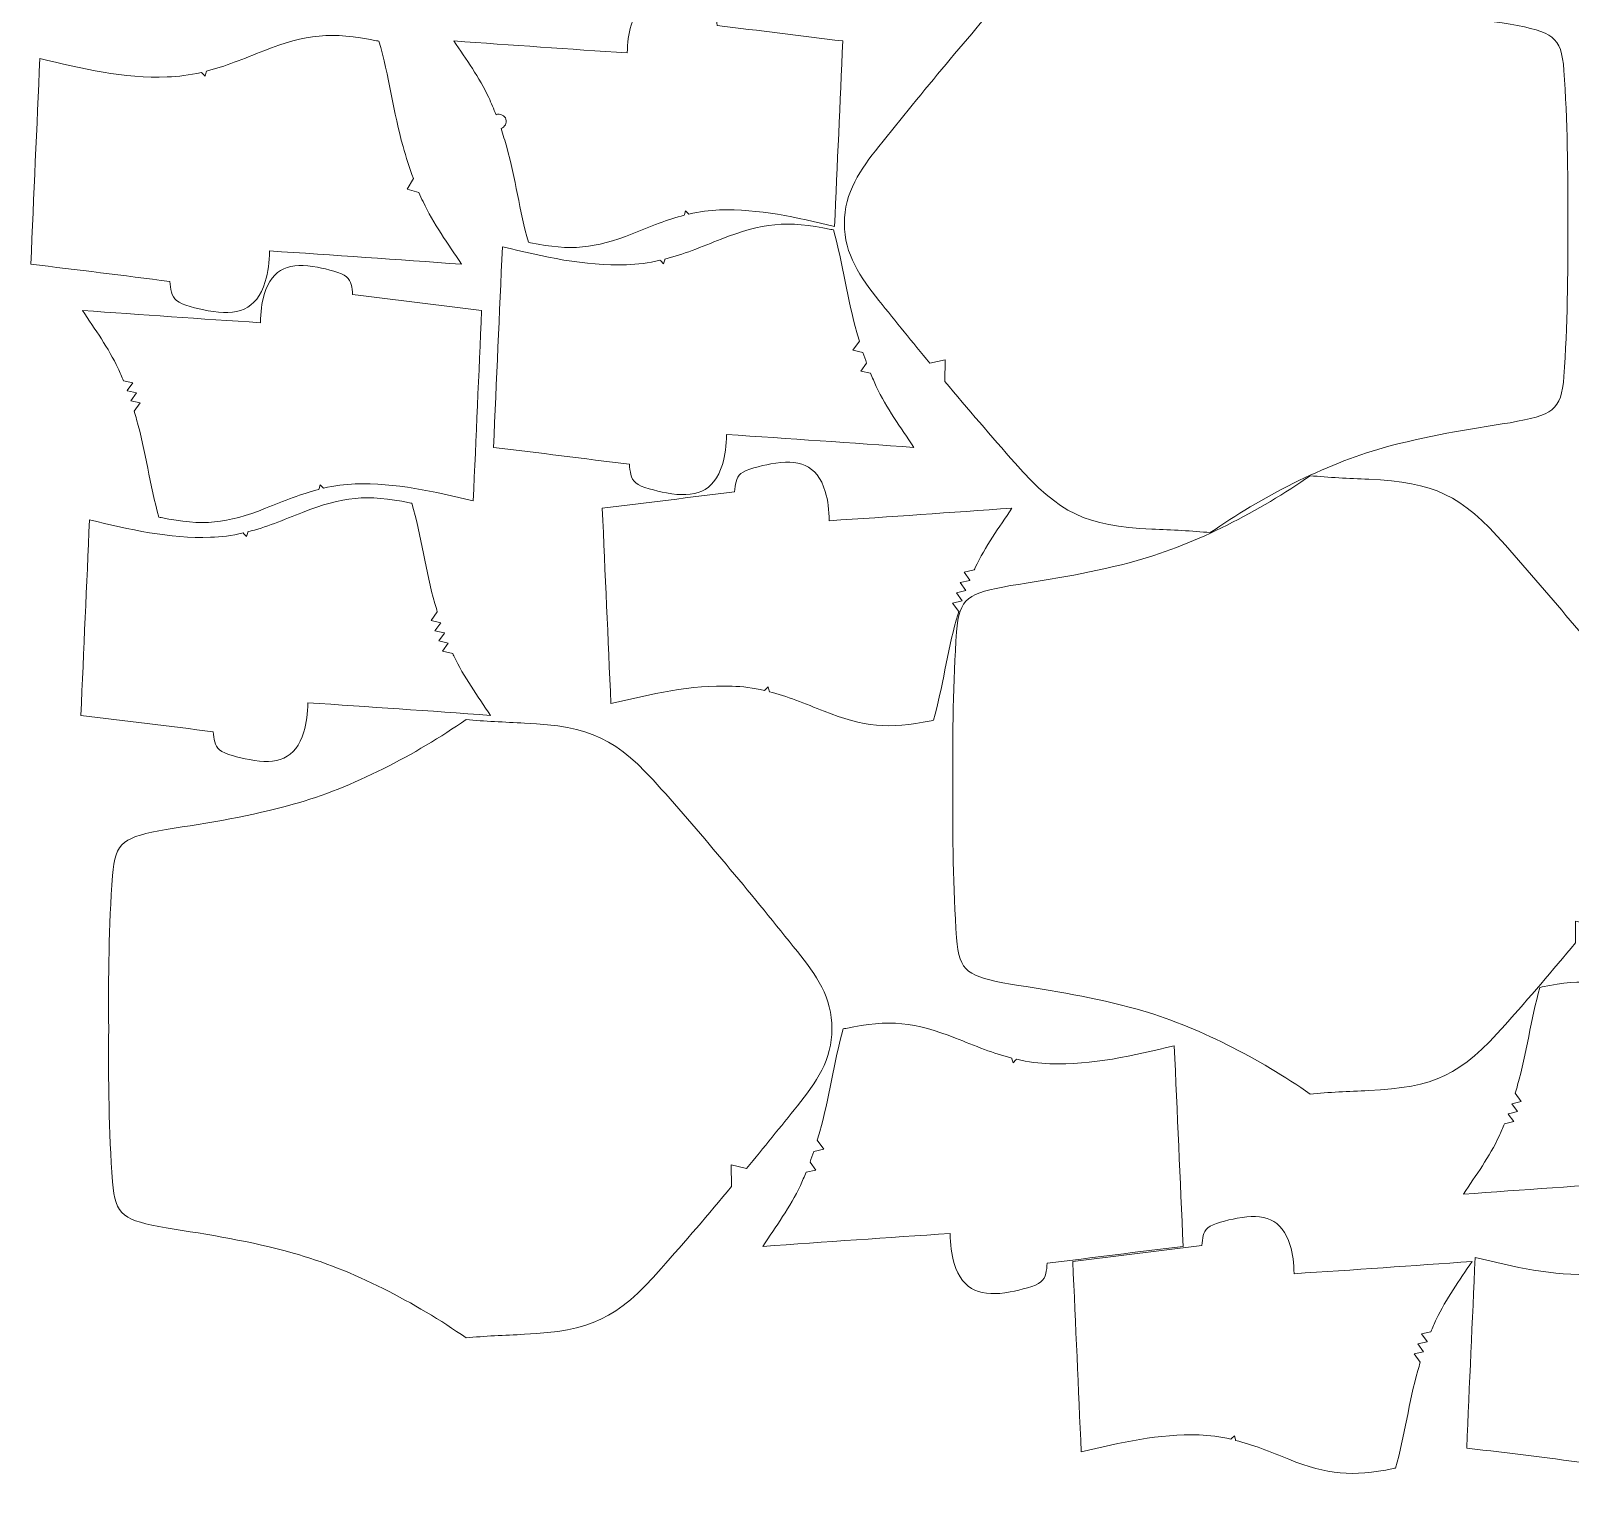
# Model space of a CAD drawing. Header units: millimetres. Extents: x 4274 to 5605, y 1406 to 2879.
# Drawn here: x 4280 to 4961, y 1406 to 2055 of the extents above; entities that cross this region are included whole.
import ezdxf

# ---------------------------------------------------------------- set-up
doc = ezdxf.new("R2010")
doc.units = ezdxf.units.MM
doc.header["$MEASUREMENT"] = 0
doc.layers.add('Katman 1', color=7, linetype='Continuous')

msp = doc.modelspace()

# ---------------------------------------------------------------- linework, layer by layer
at = {"layer": 'Katman 1', "color": 250, "lineweight": 20}
for points, knots in [([(4934.2867, 1881.2368), (4915.5799, 1878.3784), (4896.8742, 1875.3384), (4878.1793, 1870.1321), (4851.9514, 1862.8271), (4823.7919, 1848.0934), (4801.5942, 1832.5845), (4793.6277, 1833.4005), (4784.5747, 1833.7418), (4775.725, 1834.172), (4746.5899, 1835.5881), (4734.9587, 1840.8145), (4715.2054, 1863.3715), (4704.6584, 1875.2209), (4694.3264, 1887.2977), (4684.1362, 1899.5243), (4684.1362, 1899.5243), (4684.242, 1909.1063), (4684.242, 1909.1063), (4684.242, 1909.1063), (4677.444, 1907.5985), (4677.444, 1907.5985), (4669.8768, 1916.7771), (4662.3799, 1926.0301), (4654.923, 1935.3253), (4646.8325, 1945.4101), (4639.4792, 1955.828), (4639.7032, 1969.4252), (4639.4792, 1983.0224), (4646.8325, 1993.4403), (4654.923, 2003.5252), (4674.5556, 2027.9976), (4694.4651, 2052.1774), (4715.2054, 2075.4789), (4734.9587, 2098.036), (4746.5899, 2103.2623), (4775.725, 2104.6784), (4784.5747, 2105.1086), (4793.6277, 2105.4499), (4801.5942, 2106.2659), (4823.7919, 2090.757), (4851.9514, 2076.0232), (4878.1793, 2068.7183), (4896.8742, 2063.5121), (4915.5799, 2060.472), (4934.2867, 2057.6136), (4953.0327, 2054.16), (4956.9474, 2052.4854), (4958.1043, 2037.1647), (4959.6997, 2014.8699), (4959.9832, 1992.2127), (4959.7939, 1969.4252), (4959.9832, 1946.6376), (4959.6997, 1923.9805), (4958.1043, 1901.6857), (4956.9474, 1886.365), (4953.0327, 1884.6904), (4934.2867, 1881.2368)], [0, 0, 0, 0, 0.05263158, 0.05263158, 0.05263158, 0.10526316, 0.10526316, 0.10526316, 0.15789474, 0.15789474, 0.15789474, 0.21052632, 0.21052632, 0.21052632, 0.26315789, 0.26315789, 0.26315789, 0.31578947, 0.31578947, 0.31578947, 0.36842105, 0.36842105, 0.36842105, 0.42105263, 0.42105263, 0.42105263, 0.47368421, 0.47368421, 0.47368421, 0.52631579, 0.52631579, 0.52631579, 0.57894737, 0.57894737, 0.57894737, 0.63157895, 0.63157895, 0.63157895, 0.68421053, 0.68421053, 0.68421053, 0.73684211, 0.73684211, 0.73684211, 0.78947368, 0.78947368, 0.78947368, 0.84210526, 0.84210526, 0.84210526, 0.89473684, 0.89473684, 0.89473684, 0.94736842, 0.94736842, 0.94736842, 1, 1, 1, 1]), ([(4500.7859, 1960.9012), (4518.6329, 1957.1623), (4529.114, 1958.318), (4545.7649, 1964.8892), (4549.6791, 1966.434), (4553.5638, 1968.0397), (4557.611, 1969.5371), (4561.394, 1970.9368), (4565.1091, 1972.1257), (4568.7423, 1973.0593), (4568.7423, 1973.0593), (4568.8398, 1973.4226), (4568.8398, 1973.4226), (4568.8398, 1973.4226), (4569.2791, 1975.0595), (4569.2791, 1975.0595), (4569.2791, 1975.0595), (4570.477, 1973.8606), (4570.477, 1973.8606), (4570.477, 1973.8606), (4570.7796, 1973.5577), (4570.7796, 1973.5577), (4575.4826, 1974.6495), (4580.0412, 1975.2918), (4584.4231, 1975.3837), (4601.678, 1976.0516), (4618.6263, 1972.0244), (4635.2849, 1968.056), (4636.5156, 1995.4314), (4637.718, 2022.8082), (4638.929, 2050.1845), (4620.3796, 2052.4111), (4601.8512, 2054.7453), (4583.3147, 2057.0756), (4582.9769, 2060.0096), (4582.8775, 2062.8842), (4580.6863, 2064.7063), (4578.5397, 2066.4913), (4572.5811, 2067.96), (4568.0988, 2068.7906), (4556.5234, 2070.9356), (4548.7736, 2068.7178), (4545.2262, 2057.1229), (4544.0843, 2053.3906), (4543.6366, 2049.2484), (4543.5352, 2044.9021), (4517.9457, 2046.5378), (4492.379, 2048.3775), (4466.8011, 2050.1845), (4472.2183, 2042.0288), (4478.052, 2034.0658), (4482.2181, 2025.1924), (4483.4018, 2022.6713), (4484.4736, 2020.1251), (4485.4587, 2017.5593), (4485.4587, 2017.5593), (4485.4589, 2017.5594), (4485.4589, 2017.5594), (4487.3418, 2018.1607), (4489.3146, 2017.2503), (4489.8652, 2015.5262), (4490.395, 2013.8671), (4489.4146, 2012.0591), (4487.6621, 2011.3893), (4488.5721, 2008.6543), (4489.4078, 2005.9025), (4490.1984, 2003.1406), (4493.9848, 1989.915), (4495.8681, 1974.6511), (4499.8103, 1961.1028), (4500.0461, 1961.0522), (4500.5527, 1960.9499), (4500.7859, 1960.9012)], [0, 0, 0, 0, 0.04166667, 0.04166667, 0.04166667, 0.08333333, 0.08333333, 0.08333333, 0.125, 0.125, 0.125, 0.16666667, 0.16666667, 0.16666667, 0.20833333, 0.20833333, 0.20833333, 0.25, 0.25, 0.25, 0.29166667, 0.29166667, 0.29166667, 0.33333333, 0.33333333, 0.33333333, 0.375, 0.375, 0.375, 0.41666667, 0.41666667, 0.41666667, 0.45833333, 0.45833333, 0.45833333, 0.5, 0.5, 0.5, 0.54166667, 0.54166667, 0.54166667, 0.58333333, 0.58333333, 0.58333333, 0.625, 0.625, 0.625, 0.66666667, 0.66666667, 0.66666667, 0.70833333, 0.70833333, 0.70833333, 0.75, 0.75, 0.75, 0.79166667, 0.79166667, 0.79166667, 0.83333333, 0.83333333, 0.83333333, 0.875, 0.875, 0.875, 0.91666667, 0.91666667, 0.91666667, 0.95833333, 0.95833333, 0.95833333, 1, 1, 1, 1]), ([(4432.5818, 2050.2986), (4412.8108, 2054.4406), (4401.1998, 2053.1604), (4382.7539, 2045.8807), (4378.4177, 2044.1694), (4374.1142, 2042.3905), (4369.6307, 2040.7318), (4365.4399, 2039.1812), (4361.3243, 2037.8641), (4357.2994, 2036.8299), (4357.2994, 2036.8299), (4357.1914, 2036.4274), (4357.1914, 2036.4274), (4357.1914, 2036.4274), (4356.7048, 2034.6141), (4356.7048, 2034.6141), (4356.7048, 2034.6141), (4355.3777, 2035.9422), (4355.3777, 2035.9422), (4355.3777, 2035.9422), (4355.0426, 2036.2777), (4355.0426, 2036.2777), (4349.8325, 2035.0682), (4344.7825, 2034.3567), (4339.9282, 2034.2549), (4320.8132, 2033.515), (4302.0378, 2037.9763), (4283.5833, 2042.3725), (4282.22, 2012.0459), (4280.888, 1981.7178), (4279.5464, 1951.3904), (4300.0955, 1948.9237), (4320.6213, 1946.3378), (4341.156, 1943.7563), (4341.5303, 1940.5061), (4341.6404, 1937.3216), (4344.0678, 1935.303), (4346.4458, 1933.3256), (4353.0468, 1931.6986), (4358.0123, 1930.7785), (4370.8356, 1928.4022), (4379.4208, 1930.8591), (4383.3507, 1943.704), (4384.6157, 1947.8386), (4385.1116, 1952.4274), (4385.2239, 1957.2422), (4413.572, 1955.4301), (4441.8949, 1953.3921), (4470.2302, 1951.3904), (4464.229, 1960.4253), (4457.7665, 1969.2466), (4453.1512, 1979.0766), (4452.5292, 1980.4014), (4451.9352, 1981.7326), (4451.366, 1983.0692), (4451.366, 1983.0692), (4446.1478, 1984.5774), (4446.1478, 1984.5774), (4446.1478, 1984.5774), (4448.8873, 1989.3225), (4448.8873, 1989.3225), (4447.1591, 1994.0047), (4445.6744, 1998.7415), (4444.3106, 2003.5057), (4440.116, 2018.1571), (4438.0297, 2035.0665), (4433.6625, 2050.0753), (4433.4013, 2050.1314), (4432.8401, 2050.2447), (4432.5818, 2050.2986)], [0, 0, 0, 0, 0.04347826, 0.04347826, 0.04347826, 0.08695652, 0.08695652, 0.08695652, 0.13043478, 0.13043478, 0.13043478, 0.17391304, 0.17391304, 0.17391304, 0.2173913, 0.2173913, 0.2173913, 0.26086957, 0.26086957, 0.26086957, 0.30434783, 0.30434783, 0.30434783, 0.34782609, 0.34782609, 0.34782609, 0.39130435, 0.39130435, 0.39130435, 0.43478261, 0.43478261, 0.43478261, 0.47826087, 0.47826087, 0.47826087, 0.52173913, 0.52173913, 0.52173913, 0.56521739, 0.56521739, 0.56521739, 0.60869565, 0.60869565, 0.60869565, 0.65217391, 0.65217391, 0.65217391, 0.69565217, 0.69565217, 0.69565217, 0.73913043, 0.73913043, 0.73913043, 0.7826087, 0.7826087, 0.7826087, 0.82608696, 0.82608696, 0.82608696, 0.86956522, 0.86956522, 0.86956522, 0.91304348, 0.91304348, 0.91304348, 0.95652174, 0.95652174, 0.95652174, 1, 1, 1, 1]), ([(4633.7003, 1966.8193), (4614.4057, 1970.8615), (4603.0745, 1969.6121), (4585.0731, 1962.5078), (4580.8414, 1960.8378), (4576.6416, 1959.1018), (4572.2662, 1957.483), (4568.1763, 1955.9697), (4564.1598, 1954.6845), (4560.2319, 1953.6752), (4560.2319, 1953.6752), (4560.1265, 1953.2824), (4560.1265, 1953.2824), (4560.1265, 1953.2824), (4559.6516, 1951.5127), (4559.6516, 1951.5127), (4559.6516, 1951.5127), (4558.3565, 1952.8089), (4558.3565, 1952.8089), (4558.3565, 1952.8089), (4558.0295, 1953.1362), (4558.0295, 1953.1362), (4552.945, 1951.9559), (4548.0166, 1951.2616), (4543.2794, 1951.1622), (4524.625, 1950.4401), (4506.3019, 1954.794), (4488.2921, 1959.0842), (4486.9617, 1929.4884), (4485.6617, 1899.8911), (4484.3525, 1870.2944), (4504.4064, 1867.8871), (4524.4376, 1865.3636), (4544.4776, 1862.8443), (4544.8429, 1859.6724), (4544.9503, 1856.5647), (4547.3192, 1854.5947), (4549.6399, 1852.665), (4556.0819, 1851.0772), (4560.9277, 1850.1792), (4573.4419, 1847.8601), (4581.8203, 1850.2578), (4585.6555, 1862.7933), (4586.89, 1866.8282), (4587.374, 1871.3064), (4587.4836, 1876.0052), (4615.1486, 1874.2368), (4642.789, 1872.2479), (4670.4416, 1870.2944), (4664.585, 1879.1116), (4658.2782, 1887.7204), (4653.7741, 1897.3135), (4652.8748, 1899.229), (4652.0352, 1901.1578), (4651.2459, 1903.098), (4651.2459, 1903.098), (4646.9394, 1904.0925), (4646.9394, 1904.0925), (4646.9394, 1904.0925), (4649.4959, 1907.6305), (4649.4959, 1907.6305), (4648.9179, 1909.2074), (4648.3679, 1910.7907), (4647.8409, 1912.3791), (4647.8409, 1912.3791), (4643.4485, 1913.3934), (4643.4485, 1913.3934), (4643.4485, 1913.3934), (4646.2783, 1917.3098), (4646.2783, 1917.3098), (4645.8904, 1918.5888), (4645.514, 1919.8704), (4645.1465, 1921.154), (4641.053, 1935.4523), (4639.017, 1951.9542), (4634.755, 1966.6014), (4634.5, 1966.6561), (4633.9524, 1966.7667), (4633.7003, 1966.8193)], [0, 0, 0, 0, 0.03846154, 0.03846154, 0.03846154, 0.07692308, 0.07692308, 0.07692308, 0.11538462, 0.11538462, 0.11538462, 0.15384615, 0.15384615, 0.15384615, 0.19230769, 0.19230769, 0.19230769, 0.23076923, 0.23076923, 0.23076923, 0.26923077, 0.26923077, 0.26923077, 0.30769231, 0.30769231, 0.30769231, 0.34615385, 0.34615385, 0.34615385, 0.38461538, 0.38461538, 0.38461538, 0.42307692, 0.42307692, 0.42307692, 0.46153846, 0.46153846, 0.46153846, 0.5, 0.5, 0.5, 0.53846154, 0.53846154, 0.53846154, 0.57692308, 0.57692308, 0.57692308, 0.61538462, 0.61538462, 0.61538462, 0.65384615, 0.65384615, 0.65384615, 0.69230769, 0.69230769, 0.69230769, 0.73076923, 0.73076923, 0.73076923, 0.76923077, 0.76923077, 0.76923077, 0.80769231, 0.80769231, 0.80769231, 0.84615385, 0.84615385, 0.84615385, 0.88461538, 0.88461538, 0.88461538, 0.92307692, 0.92307692, 0.92307692, 0.96153846, 0.96153846, 0.96153846, 1, 1, 1, 1]), ([(4337.2733, 1839.2573), (4355.5967, 1835.4186), (4366.3576, 1836.6051), (4383.453, 1843.3518), (4387.4717, 1844.9378), (4391.4601, 1846.5864), (4395.6153, 1848.1237), (4399.4993, 1849.5608), (4403.3136, 1850.7814), (4407.0438, 1851.7399), (4407.0438, 1851.7399), (4407.1439, 1852.1129), (4407.1439, 1852.1129), (4407.1439, 1852.1129), (4407.5949, 1853.7935), (4407.5949, 1853.7935), (4407.5949, 1853.7935), (4408.8248, 1852.5626), (4408.8248, 1852.5626), (4408.8248, 1852.5626), (4409.1354, 1852.2517), (4409.1354, 1852.2517), (4413.964, 1853.3726), (4418.6443, 1854.032), (4423.1431, 1854.1264), (4440.8586, 1854.8121), (4458.2594, 1850.6774), (4475.3627, 1846.6031), (4476.6262, 1874.7093), (4477.8607, 1902.8169), (4479.104, 1930.9239), (4460.0595, 1933.21), (4441.0365, 1935.6065), (4422.0052, 1937.999), (4421.6583, 1941.0113), (4421.5563, 1943.9626), (4419.3066, 1945.8334), (4417.1027, 1947.666), (4410.985, 1949.1739), (4406.3831, 1950.0267), (4394.4987, 1952.229), (4386.542, 1949.952), (4382.8999, 1938.0475), (4381.7275, 1934.2156), (4381.2679, 1929.9628), (4381.1638, 1925.5005), (4354.8912, 1927.1799), (4328.642, 1929.0687), (4302.3813, 1930.9239), (4307.9431, 1922.5505), (4313.9325, 1914.375), (4318.2099, 1905.2647), (4319.064, 1903.4456), (4319.8613, 1901.6139), (4320.6109, 1899.7713), (4320.6109, 1899.7713), (4324.7005, 1898.8269), (4324.7005, 1898.8269), (4324.7005, 1898.8269), (4322.2727, 1895.467), (4322.2727, 1895.467), (4322.2727, 1895.467), (4322.3178, 1895.3435), (4322.3178, 1895.3435), (4322.3178, 1895.3435), (4326.3581, 1894.4105), (4326.3581, 1894.4105), (4326.3581, 1894.4105), (4323.8605, 1890.9538), (4323.8605, 1890.9538), (4323.8605, 1890.9538), (4328.0157, 1889.9942), (4328.0157, 1889.9942), (4328.0157, 1889.9942), (4325.3284, 1886.275), (4325.3284, 1886.275), (4325.6968, 1885.0603), (4326.0543, 1883.8432), (4326.4032, 1882.6242), (4330.2907, 1869.0456), (4332.2242, 1853.3742), (4336.2717, 1839.4643), (4336.5138, 1839.4123), (4337.0339, 1839.3073), (4337.2733, 1839.2573)], [0, 0, 0, 0, 0.03571429, 0.03571429, 0.03571429, 0.07142857, 0.07142857, 0.07142857, 0.10714286, 0.10714286, 0.10714286, 0.14285714, 0.14285714, 0.14285714, 0.17857143, 0.17857143, 0.17857143, 0.21428571, 0.21428571, 0.21428571, 0.25, 0.25, 0.25, 0.28571429, 0.28571429, 0.28571429, 0.32142857, 0.32142857, 0.32142857, 0.35714286, 0.35714286, 0.35714286, 0.39285714, 0.39285714, 0.39285714, 0.42857143, 0.42857143, 0.42857143, 0.46428571, 0.46428571, 0.46428571, 0.5, 0.5, 0.5, 0.53571429, 0.53571429, 0.53571429, 0.57142857, 0.57142857, 0.57142857, 0.60714286, 0.60714286, 0.60714286, 0.64285714, 0.64285714, 0.64285714, 0.67857143, 0.67857143, 0.67857143, 0.71428571, 0.71428571, 0.71428571, 0.75, 0.75, 0.75, 0.78571429, 0.78571429, 0.78571429, 0.82142857, 0.82142857, 0.82142857, 0.85714286, 0.85714286, 0.85714286, 0.89285714, 0.89285714, 0.89285714, 0.92857143, 0.92857143, 0.92857143, 0.96428571, 0.96428571, 0.96428571, 1, 1, 1, 1]), ([(4678.0109, 1749.3773), (4659.2111, 1745.4388), (4648.1704, 1746.6561), (4630.6305, 1753.5783), (4626.5073, 1755.2055), (4622.4152, 1756.897), (4618.152, 1758.4742), (4614.167, 1759.9487), (4610.2535, 1761.201), (4606.4263, 1762.1844), (4606.4263, 1762.1844), (4606.3236, 1762.5671), (4606.3236, 1762.5671), (4606.3236, 1762.5671), (4605.8609, 1764.2914), (4605.8609, 1764.2914), (4605.8609, 1764.2914), (4604.599, 1763.0285), (4604.599, 1763.0285), (4604.599, 1763.0285), (4604.2804, 1762.7096), (4604.2804, 1762.7096), (4599.3262, 1763.8596), (4594.5242, 1764.5361), (4589.9085, 1764.633), (4571.7324, 1765.3365), (4553.8791, 1761.0943), (4536.3311, 1756.9141), (4535.0348, 1785.7511), (4533.7682, 1814.5895), (4532.4926, 1843.4272), (4552.0322, 1845.7728), (4571.5498, 1848.2316), (4591.0759, 1850.6863), (4591.4319, 1853.7769), (4591.5365, 1856.8049), (4593.8447, 1858.7244), (4596.1059, 1860.6046), (4602.3827, 1862.1517), (4607.1042, 1863.0267), (4619.2976, 1865.2863), (4627.4612, 1862.9501), (4631.198, 1850.736), (4632.4009, 1846.8045), (4632.8724, 1842.4411), (4632.9792, 1837.8628), (4659.9349, 1839.5859), (4686.8666, 1841.5238), (4713.8101, 1843.4272), (4708.1037, 1834.8361), (4701.9586, 1826.4481), (4697.5699, 1817.1009), (4697.4073, 1816.7546), (4697.2467, 1816.408), (4697.0881, 1816.0608), (4697.0881, 1816.0608), (4692.6113, 1815.0269), (4692.6113, 1815.0269), (4692.6113, 1815.0269), (4695.1349, 1811.5343), (4695.1349, 1811.5343), (4695.1349, 1811.5343), (4695.1066, 1811.4647), (4695.1066, 1811.4647), (4695.1066, 1811.4647), (4690.9106, 1810.4957), (4690.9106, 1810.4957), (4690.9106, 1810.4957), (4693.4016, 1807.0483), (4693.4016, 1807.0483), (4693.4016, 1807.0483), (4693.3554, 1806.9218), (4693.3554, 1806.9218), (4693.3554, 1806.9218), (4689.2099, 1805.9645), (4689.2099, 1805.9645), (4689.2099, 1805.9645), (4691.7725, 1802.4179), (4691.7725, 1802.4179), (4691.7725, 1802.4179), (4687.5092, 1801.4334), (4687.5092, 1801.4334), (4687.5092, 1801.4334), (4690.2665, 1797.6174), (4690.2665, 1797.6174), (4689.8885, 1796.3712), (4689.5216, 1795.1224), (4689.1636, 1793.8717), (4685.175, 1779.9401), (4683.1913, 1763.8612), (4679.0385, 1749.5897), (4678.7901, 1749.5363), (4678.2565, 1749.4286), (4678.0109, 1749.3773)], [0, 0, 0, 0, 0.03225806, 0.03225806, 0.03225806, 0.06451613, 0.06451613, 0.06451613, 0.09677419, 0.09677419, 0.09677419, 0.12903226, 0.12903226, 0.12903226, 0.16129032, 0.16129032, 0.16129032, 0.19354839, 0.19354839, 0.19354839, 0.22580645, 0.22580645, 0.22580645, 0.25806452, 0.25806452, 0.25806452, 0.29032258, 0.29032258, 0.29032258, 0.32258065, 0.32258065, 0.32258065, 0.35483871, 0.35483871, 0.35483871, 0.38709677, 0.38709677, 0.38709677, 0.41935484, 0.41935484, 0.41935484, 0.4516129, 0.4516129, 0.4516129, 0.48387097, 0.48387097, 0.48387097, 0.51612903, 0.51612903, 0.51612903, 0.5483871, 0.5483871, 0.5483871, 0.58064516, 0.58064516, 0.58064516, 0.61290323, 0.61290323, 0.61290323, 0.64516129, 0.64516129, 0.64516129, 0.67741935, 0.67741935, 0.67741935, 0.70967742, 0.70967742, 0.70967742, 0.74193548, 0.74193548, 0.74193548, 0.77419355, 0.77419355, 0.77419355, 0.80645161, 0.80645161, 0.80645161, 0.83870968, 0.83870968, 0.83870968, 0.87096774, 0.87096774, 0.87096774, 0.90322581, 0.90322581, 0.90322581, 0.93548387, 0.93548387, 0.93548387, 0.96774194, 0.96774194, 0.96774194, 1, 1, 1, 1]), ([(4713.1332, 1632.7657), (4731.84, 1629.9073), (4750.5457, 1626.8673), (4769.2406, 1621.661), (4795.4685, 1614.356), (4823.628, 1599.6223), (4845.8257, 1584.1134), (4853.7922, 1584.9294), (4862.8452, 1585.2707), (4871.6949, 1585.7009), (4900.83, 1587.117), (4912.4612, 1592.3434), (4932.2145, 1614.9004), (4942.7615, 1626.7498), (4953.0935, 1638.8266), (4963.2837, 1651.0532), (4963.2837, 1651.0532), (4963.1779, 1660.6352), (4963.1779, 1660.6352), (4963.1779, 1660.6352), (4969.9759, 1659.1274), (4969.9759, 1659.1274), (4977.5431, 1668.306), (4985.04, 1677.559), (4992.4969, 1686.8542), (5000.5874, 1696.939), (5007.9407, 1707.3569), (5007.7167, 1720.9541), (5007.9407, 1734.5513), (5000.5874, 1744.9692), (4992.4969, 1755.0541), (4972.8643, 1779.5265), (4952.9548, 1803.7063), (4932.2145, 1827.0078), (4912.4612, 1849.5649), (4900.83, 1854.7912), (4871.6949, 1856.2073), (4862.8452, 1856.6375), (4853.7922, 1856.9788), (4845.8257, 1857.7948), (4823.628, 1842.2859), (4795.4685, 1827.5521), (4769.2406, 1820.2472), (4750.5457, 1815.041), (4731.84, 1812.0009), (4713.1332, 1809.1425), (4694.3872, 1805.6889), (4690.4725, 1804.0143), (4689.3156, 1788.6936), (4687.7202, 1766.3988), (4687.4367, 1743.7416), (4687.626, 1720.9541), (4687.4367, 1698.1665), (4687.7202, 1675.5094), (4689.3156, 1653.2146), (4690.4725, 1637.8939), (4694.3872, 1636.2193), (4713.1332, 1632.7657)], [0, 0, 0, 0, 0.05263158, 0.05263158, 0.05263158, 0.10526316, 0.10526316, 0.10526316, 0.15789474, 0.15789474, 0.15789474, 0.21052632, 0.21052632, 0.21052632, 0.26315789, 0.26315789, 0.26315789, 0.31578947, 0.31578947, 0.31578947, 0.36842105, 0.36842105, 0.36842105, 0.42105263, 0.42105263, 0.42105263, 0.47368421, 0.47368421, 0.47368421, 0.52631579, 0.52631579, 0.52631579, 0.57894737, 0.57894737, 0.57894737, 0.63157895, 0.63157895, 0.63157895, 0.68421053, 0.68421053, 0.68421053, 0.73684211, 0.73684211, 0.73684211, 0.78947368, 0.78947368, 0.78947368, 0.84210526, 0.84210526, 0.84210526, 0.89473684, 0.89473684, 0.89473684, 0.94736842, 0.94736842, 0.94736842, 1, 1, 1, 1]), ([(4447.2248, 1845.774), (4428.425, 1849.7125), (4417.3843, 1848.4952), (4399.8444, 1841.573), (4395.7212, 1839.9458), (4391.6291, 1838.2543), (4387.3659, 1836.6771), (4383.3809, 1835.2026), (4379.4674, 1833.9503), (4375.6402, 1832.9669), (4375.6402, 1832.9669), (4375.5375, 1832.5842), (4375.5375, 1832.5842), (4375.5375, 1832.5842), (4375.0748, 1830.8599), (4375.0748, 1830.8599), (4375.0748, 1830.8599), (4373.8129, 1832.1228), (4373.8129, 1832.1228), (4373.8129, 1832.1228), (4373.4943, 1832.4417), (4373.4943, 1832.4417), (4368.5401, 1831.2917), (4363.7381, 1830.6152), (4359.1224, 1830.5183), (4340.9463, 1829.8148), (4323.093, 1834.057), (4305.545, 1838.2372), (4304.2487, 1809.4002), (4302.9821, 1780.5618), (4301.7065, 1751.7241), (4321.2461, 1749.3785), (4340.7637, 1746.9197), (4360.2898, 1744.465), (4360.6458, 1741.3744), (4360.7504, 1738.3464), (4363.0586, 1736.4269), (4365.3198, 1734.5467), (4371.5966, 1732.9996), (4376.3181, 1732.1246), (4388.5115, 1729.865), (4396.6751, 1732.2012), (4400.4119, 1744.4153), (4401.6148, 1748.3468), (4402.0863, 1752.7102), (4402.1931, 1757.2885), (4429.1488, 1755.5654), (4456.0805, 1753.6275), (4483.024, 1751.7241), (4477.3176, 1760.3152), (4471.1725, 1768.7032), (4466.7838, 1778.0504), (4466.6212, 1778.3967), (4466.4606, 1778.7433), (4466.302, 1779.0905), (4466.302, 1779.0905), (4461.8252, 1780.1244), (4461.8252, 1780.1244), (4461.8252, 1780.1244), (4464.3488, 1783.617), (4464.3488, 1783.617), (4464.3488, 1783.617), (4464.3205, 1783.6866), (4464.3205, 1783.6866), (4464.3205, 1783.6866), (4460.1245, 1784.6556), (4460.1245, 1784.6556), (4460.1245, 1784.6556), (4462.6155, 1788.103), (4462.6155, 1788.103), (4462.6155, 1788.103), (4462.5693, 1788.2295), (4462.5693, 1788.2295), (4462.5693, 1788.2295), (4458.4238, 1789.1868), (4458.4238, 1789.1868), (4458.4238, 1789.1868), (4460.9864, 1792.7334), (4460.9864, 1792.7334), (4460.9864, 1792.7334), (4456.7231, 1793.7179), (4456.7231, 1793.7179), (4456.7231, 1793.7179), (4459.4804, 1797.5339), (4459.4804, 1797.5339), (4459.1024, 1798.7801), (4458.7355, 1800.0289), (4458.3775, 1801.2796), (4454.3889, 1815.2112), (4452.4052, 1831.2901), (4448.2524, 1845.5616), (4448.004, 1845.615), (4447.4704, 1845.7227), (4447.2248, 1845.774)], [0, 0, 0, 0, 0.03225806, 0.03225806, 0.03225806, 0.06451613, 0.06451613, 0.06451613, 0.09677419, 0.09677419, 0.09677419, 0.12903226, 0.12903226, 0.12903226, 0.16129032, 0.16129032, 0.16129032, 0.19354839, 0.19354839, 0.19354839, 0.22580645, 0.22580645, 0.22580645, 0.25806452, 0.25806452, 0.25806452, 0.29032258, 0.29032258, 0.29032258, 0.32258065, 0.32258065, 0.32258065, 0.35483871, 0.35483871, 0.35483871, 0.38709677, 0.38709677, 0.38709677, 0.41935484, 0.41935484, 0.41935484, 0.4516129, 0.4516129, 0.4516129, 0.48387097, 0.48387097, 0.48387097, 0.51612903, 0.51612903, 0.51612903, 0.5483871, 0.5483871, 0.5483871, 0.58064516, 0.58064516, 0.58064516, 0.61290323, 0.61290323, 0.61290323, 0.64516129, 0.64516129, 0.64516129, 0.67741935, 0.67741935, 0.67741935, 0.70967742, 0.70967742, 0.70967742, 0.74193548, 0.74193548, 0.74193548, 0.77419355, 0.77419355, 0.77419355, 0.80645161, 0.80645161, 0.80645161, 0.83870968, 0.83870968, 0.83870968, 0.87096774, 0.87096774, 0.87096774, 0.90322581, 0.90322581, 0.90322581, 0.93548387, 0.93548387, 0.93548387, 0.96774194, 0.96774194, 0.96774194, 1, 1, 1, 1]), ([(4339.5258, 1524.8713), (4358.2326, 1522.0129), (4376.9383, 1518.9729), (4395.6332, 1513.7666), (4421.8611, 1506.4616), (4450.0206, 1491.7279), (4472.2183, 1476.219), (4480.1848, 1477.035), (4489.2378, 1477.3763), (4498.0875, 1477.8065), (4527.2226, 1479.2226), (4538.8538, 1484.449), (4558.6071, 1507.006), (4569.1541, 1518.8554), (4579.4861, 1530.9322), (4589.6763, 1543.1588), (4589.6763, 1543.1588), (4589.5705, 1552.7408), (4589.5705, 1552.7408), (4589.5705, 1552.7408), (4596.3685, 1551.233), (4596.3685, 1551.233), (4603.9357, 1560.4116), (4611.4326, 1569.6646), (4618.8895, 1578.9598), (4626.98, 1589.0446), (4634.3333, 1599.4625), (4634.1093, 1613.0597), (4634.3333, 1626.6569), (4626.98, 1637.0748), (4618.8895, 1647.1597), (4599.2569, 1671.6321), (4579.3474, 1695.8119), (4558.6071, 1719.1134), (4538.8538, 1741.6705), (4527.2226, 1746.8968), (4498.0875, 1748.3129), (4489.2378, 1748.7431), (4480.1848, 1749.0844), (4472.2183, 1749.9004), (4450.0206, 1734.3915), (4421.8611, 1719.6577), (4395.6332, 1712.3528), (4376.9383, 1707.1466), (4358.2326, 1704.1065), (4339.5258, 1701.2481), (4320.7798, 1697.7945), (4316.8651, 1696.1199), (4315.7082, 1680.7992), (4314.1128, 1658.5044), (4313.8293, 1635.8472), (4314.0186, 1613.0597), (4313.8293, 1590.2721), (4314.1128, 1567.615), (4315.7082, 1545.3202), (4316.8651, 1529.9995), (4320.7798, 1528.3249), (4339.5258, 1524.8713)], [0, 0, 0, 0, 0.05263158, 0.05263158, 0.05263158, 0.10526316, 0.10526316, 0.10526316, 0.15789474, 0.15789474, 0.15789474, 0.21052632, 0.21052632, 0.21052632, 0.26315789, 0.26315789, 0.26315789, 0.31578947, 0.31578947, 0.31578947, 0.36842105, 0.36842105, 0.36842105, 0.42105263, 0.42105263, 0.42105263, 0.47368421, 0.47368421, 0.47368421, 0.52631579, 0.52631579, 0.52631579, 0.57894737, 0.57894737, 0.57894737, 0.63157895, 0.63157895, 0.63157895, 0.68421053, 0.68421053, 0.68421053, 0.73684211, 0.73684211, 0.73684211, 0.78947368, 0.78947368, 0.78947368, 0.84210526, 0.84210526, 0.84210526, 0.89473684, 0.89473684, 0.89473684, 0.94736842, 0.94736842, 0.94736842, 1, 1, 1, 1])]:
    msp.add_open_spline(points, degree=3, knots=knots, dxfattribs=at)
at = {"layer": 'Katman 1', "color": 142, "lineweight": 20}
for points, knots in [([(4948.5052, 1631.5137), (4966.8286, 1635.3524), (4977.5895, 1634.1659), (4994.6849, 1627.4192), (4998.7036, 1625.8332), (5002.692, 1624.1846), (5006.8472, 1622.6473), (5010.7312, 1621.2102), (5014.5455, 1619.9896), (5018.2757, 1619.0311), (5018.2757, 1619.0311), (5018.3758, 1618.6581), (5018.3758, 1618.6581), (5018.3758, 1618.6581), (5018.8268, 1616.9775), (5018.8268, 1616.9775), (5018.8268, 1616.9775), (5020.0567, 1618.2084), (5020.0567, 1618.2084), (5020.0567, 1618.2084), (5020.3673, 1618.5193), (5020.3673, 1618.5193), (5025.1959, 1617.3984), (5029.8762, 1616.739), (5034.375, 1616.6446), (5052.0905, 1615.9589), (5069.4913, 1620.0936), (5086.5946, 1624.1679), (5087.8581, 1596.0617), (5089.0926, 1567.9541), (5090.3359, 1539.8471), (5071.2914, 1537.561), (5052.2684, 1535.1645), (5033.2371, 1532.772), (5032.8902, 1529.7597), (5032.7882, 1526.8084), (5030.5385, 1524.9376), (5028.3346, 1523.105), (5022.2169, 1521.5971), (5017.615, 1520.7443), (5005.7306, 1518.542), (4997.7739, 1520.819), (4994.1318, 1532.7235), (4992.9594, 1536.5554), (4992.4998, 1540.8082), (4992.3957, 1545.2705), (4966.1231, 1543.5911), (4939.8739, 1541.7023), (4913.6132, 1539.8471), (4919.175, 1548.2205), (4925.1644, 1556.396), (4929.4418, 1565.5063), (4930.2959, 1567.3254), (4931.0932, 1569.1571), (4931.8428, 1570.9997), (4931.8428, 1570.9997), (4935.9324, 1571.9441), (4935.9324, 1571.9441), (4935.9324, 1571.9441), (4933.5046, 1575.304), (4933.5046, 1575.304), (4933.5046, 1575.304), (4933.5497, 1575.4275), (4933.5497, 1575.4275), (4933.5497, 1575.4275), (4937.59, 1576.3605), (4937.59, 1576.3605), (4937.59, 1576.3605), (4935.0924, 1579.8172), (4935.0924, 1579.8172), (4935.0924, 1579.8172), (4939.2476, 1580.7768), (4939.2476, 1580.7768), (4939.2476, 1580.7768), (4936.5603, 1584.496), (4936.5603, 1584.496), (4936.9287, 1585.7107), (4937.2862, 1586.9278), (4937.6351, 1588.1468), (4941.5226, 1601.7254), (4943.4561, 1617.3968), (4947.5036, 1631.3067), (4947.7457, 1631.3587), (4948.2658, 1631.4637), (4948.5052, 1631.5137)], [0, 0, 0, 0, 0.03571429, 0.03571429, 0.03571429, 0.07142857, 0.07142857, 0.07142857, 0.10714286, 0.10714286, 0.10714286, 0.14285714, 0.14285714, 0.14285714, 0.17857143, 0.17857143, 0.17857143, 0.21428571, 0.21428571, 0.21428571, 0.25, 0.25, 0.25, 0.28571429, 0.28571429, 0.28571429, 0.32142857, 0.32142857, 0.32142857, 0.35714286, 0.35714286, 0.35714286, 0.39285714, 0.39285714, 0.39285714, 0.42857143, 0.42857143, 0.42857143, 0.46428571, 0.46428571, 0.46428571, 0.5, 0.5, 0.5, 0.53571429, 0.53571429, 0.53571429, 0.57142857, 0.57142857, 0.57142857, 0.60714286, 0.60714286, 0.60714286, 0.64285714, 0.64285714, 0.64285714, 0.67857143, 0.67857143, 0.67857143, 0.71428571, 0.71428571, 0.71428571, 0.75, 0.75, 0.75, 0.78571429, 0.78571429, 0.78571429, 0.82142857, 0.82142857, 0.82142857, 0.85714286, 0.85714286, 0.85714286, 0.89285714, 0.89285714, 0.89285714, 0.92857143, 0.92857143, 0.92857143, 0.96428571, 0.96428571, 0.96428571, 1, 1, 1, 1]), ([(4640.2277, 1613.2193), (4659.5223, 1617.2615), (4670.8535, 1616.0121), (4688.8549, 1608.9078), (4693.0866, 1607.2378), (4697.2864, 1605.5018), (4701.6618, 1603.883), (4705.7517, 1602.3697), (4709.7682, 1601.0845), (4713.6961, 1600.0752), (4713.6961, 1600.0752), (4713.8015, 1599.6824), (4713.8015, 1599.6824), (4713.8015, 1599.6824), (4714.2764, 1597.9127), (4714.2764, 1597.9127), (4714.2764, 1597.9127), (4715.5715, 1599.2089), (4715.5715, 1599.2089), (4715.5715, 1599.2089), (4715.8985, 1599.5362), (4715.8985, 1599.5362), (4720.983, 1598.3559), (4725.9114, 1597.6616), (4730.6486, 1597.5622), (4749.303, 1596.8401), (4767.6261, 1601.194), (4785.6359, 1605.4842), (4786.9663, 1575.8884), (4788.2663, 1546.2911), (4789.5755, 1516.6944), (4769.5216, 1514.2871), (4749.4904, 1511.7636), (4729.4504, 1509.2443), (4729.0851, 1506.0724), (4728.9777, 1502.9647), (4726.6088, 1500.9947), (4724.2881, 1499.065), (4717.8461, 1497.4772), (4713.0003, 1496.5792), (4700.4861, 1494.2601), (4692.1077, 1496.6578), (4688.2725, 1509.1933), (4687.038, 1513.2282), (4686.554, 1517.7064), (4686.4444, 1522.4052), (4658.7794, 1520.6368), (4631.139, 1518.6479), (4603.4864, 1516.6944), (4609.343, 1525.5116), (4615.6498, 1534.1204), (4620.1539, 1543.7135), (4621.0532, 1545.629), (4621.8928, 1547.5578), (4622.6821, 1549.498), (4622.6821, 1549.498), (4626.9886, 1550.4925), (4626.9886, 1550.4925), (4626.9886, 1550.4925), (4624.4321, 1554.0305), (4624.4321, 1554.0305), (4625.0101, 1555.6074), (4625.5601, 1557.1907), (4626.0871, 1558.7791), (4626.0871, 1558.7791), (4630.4795, 1559.7934), (4630.4795, 1559.7934), (4630.4795, 1559.7934), (4627.6497, 1563.7098), (4627.6497, 1563.7098), (4628.0376, 1564.9888), (4628.414, 1566.2704), (4628.7815, 1567.554), (4632.875, 1581.8523), (4634.911, 1598.3542), (4639.173, 1613.0014), (4639.428, 1613.0561), (4639.9756, 1613.1667), (4640.2277, 1613.2193)], [0, 0, 0, 0, 0.03846154, 0.03846154, 0.03846154, 0.07692308, 0.07692308, 0.07692308, 0.11538462, 0.11538462, 0.11538462, 0.15384615, 0.15384615, 0.15384615, 0.19230769, 0.19230769, 0.19230769, 0.23076923, 0.23076923, 0.23076923, 0.26923077, 0.26923077, 0.26923077, 0.30769231, 0.30769231, 0.30769231, 0.34615385, 0.34615385, 0.34615385, 0.38461538, 0.38461538, 0.38461538, 0.42307692, 0.42307692, 0.42307692, 0.46153846, 0.46153846, 0.46153846, 0.5, 0.5, 0.5, 0.53846154, 0.53846154, 0.53846154, 0.57692308, 0.57692308, 0.57692308, 0.61538462, 0.61538462, 0.61538462, 0.65384615, 0.65384615, 0.65384615, 0.69230769, 0.69230769, 0.69230769, 0.73076923, 0.73076923, 0.73076923, 0.76923077, 0.76923077, 0.76923077, 0.80769231, 0.80769231, 0.80769231, 0.84615385, 0.84615385, 0.84615385, 0.88461538, 0.88461538, 0.88461538, 0.92307692, 0.92307692, 0.92307692, 0.96153846, 0.96153846, 0.96153846, 1, 1, 1, 1]), ([(4882.5686, 1418.3952), (4864.2452, 1414.5565), (4853.4843, 1415.743), (4836.3889, 1422.4897), (4832.3702, 1424.0757), (4828.3818, 1425.7243), (4824.2266, 1427.2616), (4820.3426, 1428.6987), (4816.5283, 1429.9193), (4812.7981, 1430.8778), (4812.7981, 1430.8778), (4812.698, 1431.2508), (4812.698, 1431.2508), (4812.698, 1431.2508), (4812.247, 1432.9314), (4812.247, 1432.9314), (4812.247, 1432.9314), (4811.0171, 1431.7005), (4811.0171, 1431.7005), (4811.0171, 1431.7005), (4810.7065, 1431.3896), (4810.7065, 1431.3896), (4805.8779, 1432.5105), (4801.1976, 1433.1699), (4796.6988, 1433.2643), (4778.9833, 1433.95), (4761.5825, 1429.8153), (4744.4792, 1425.741), (4743.2157, 1453.8472), (4741.9812, 1481.9548), (4740.7379, 1510.0618), (4759.7824, 1512.3479), (4778.8054, 1514.7444), (4797.8367, 1517.1369), (4798.1836, 1520.1492), (4798.2856, 1523.1005), (4800.5353, 1524.9713), (4802.7392, 1526.8039), (4808.8569, 1528.3118), (4813.4588, 1529.1646), (4825.3432, 1531.3669), (4833.2999, 1529.0899), (4836.942, 1517.1854), (4838.1144, 1513.3535), (4838.574, 1509.1007), (4838.6781, 1504.6384), (4864.9507, 1506.3178), (4891.1999, 1508.2066), (4917.4606, 1510.0618), (4911.8988, 1501.6884), (4905.9094, 1493.5129), (4901.632, 1484.4026), (4900.7779, 1482.5835), (4899.9806, 1480.7518), (4899.231, 1478.9092), (4899.231, 1478.9092), (4895.1414, 1477.9648), (4895.1414, 1477.9648), (4895.1414, 1477.9648), (4897.5692, 1474.6049), (4897.5692, 1474.6049), (4897.5692, 1474.6049), (4897.5241, 1474.4814), (4897.5241, 1474.4814), (4897.5241, 1474.4814), (4893.4838, 1473.5484), (4893.4838, 1473.5484), (4893.4838, 1473.5484), (4895.9814, 1470.0917), (4895.9814, 1470.0917), (4895.9814, 1470.0917), (4891.8262, 1469.1321), (4891.8262, 1469.1321), (4891.8262, 1469.1321), (4894.5135, 1465.4129), (4894.5135, 1465.4129), (4894.1451, 1464.1982), (4893.7876, 1462.9811), (4893.4387, 1461.7621), (4889.5512, 1448.1835), (4887.6177, 1432.5121), (4883.5702, 1418.6022), (4883.3281, 1418.5502), (4882.808, 1418.4452), (4882.5686, 1418.3952)], [0, 0, 0, 0, 0.03571429, 0.03571429, 0.03571429, 0.07142857, 0.07142857, 0.07142857, 0.10714286, 0.10714286, 0.10714286, 0.14285714, 0.14285714, 0.14285714, 0.17857143, 0.17857143, 0.17857143, 0.21428571, 0.21428571, 0.21428571, 0.25, 0.25, 0.25, 0.28571429, 0.28571429, 0.28571429, 0.32142857, 0.32142857, 0.32142857, 0.35714286, 0.35714286, 0.35714286, 0.39285714, 0.39285714, 0.39285714, 0.42857143, 0.42857143, 0.42857143, 0.46428571, 0.46428571, 0.46428571, 0.5, 0.5, 0.5, 0.53571429, 0.53571429, 0.53571429, 0.57142857, 0.57142857, 0.57142857, 0.60714286, 0.60714286, 0.60714286, 0.64285714, 0.64285714, 0.64285714, 0.67857143, 0.67857143, 0.67857143, 0.71428571, 0.71428571, 0.71428571, 0.75, 0.75, 0.75, 0.78571429, 0.78571429, 0.78571429, 0.82142857, 0.82142857, 0.82142857, 0.85714286, 0.85714286, 0.85714286, 0.89285714, 0.89285714, 0.89285714, 0.92857143, 0.92857143, 0.92857143, 0.96428571, 0.96428571, 0.96428571, 1, 1, 1, 1]), ([(5056.9077, 1519.1321), (5038.5843, 1522.9708), (5027.8234, 1521.7843), (5010.728, 1515.0376), (5006.7093, 1513.4516), (5002.7209, 1511.803), (4998.5657, 1510.2657), (4994.6817, 1508.8286), (4990.8674, 1507.608), (4987.1372, 1506.6495), (4987.1372, 1506.6495), (4987.0371, 1506.2765), (4987.0371, 1506.2765), (4987.0371, 1506.2765), (4986.5861, 1504.5959), (4986.5861, 1504.5959), (4986.5861, 1504.5959), (4985.3562, 1505.8268), (4985.3562, 1505.8268), (4985.3562, 1505.8268), (4985.0456, 1506.1377), (4985.0456, 1506.1377), (4980.217, 1505.0168), (4975.5367, 1504.3574), (4971.0379, 1504.263), (4953.3224, 1503.5773), (4935.9216, 1507.712), (4918.8183, 1511.7863), (4917.5548, 1483.6801), (4916.3203, 1455.5725), (4915.077, 1427.4655), (4934.1215, 1425.1794), (4953.1445, 1422.7829), (4972.1758, 1420.3904), (4972.5227, 1417.3781), (4972.6247, 1414.4268), (4974.8744, 1412.556), (4977.0783, 1410.7234), (4983.196, 1409.2155), (4987.7979, 1408.3627), (4999.6823, 1406.1604), (5007.639, 1408.4374), (5011.2811, 1420.3419), (5012.4535, 1424.1738), (5012.9131, 1428.4266), (5013.0172, 1432.8889), (5039.2898, 1431.2095), (5065.539, 1429.3207), (5091.7997, 1427.4655), (5086.2379, 1435.8389), (5080.2485, 1444.0144), (5075.9711, 1453.1247), (5075.117, 1454.9438), (5074.3197, 1456.7755), (5073.5701, 1458.6181), (5073.5701, 1458.6181), (5069.4805, 1459.5625), (5069.4805, 1459.5625), (5069.4805, 1459.5625), (5071.9083, 1462.9224), (5071.9083, 1462.9224), (5071.9083, 1462.9224), (5071.8632, 1463.0459), (5071.8632, 1463.0459), (5071.8632, 1463.0459), (5067.8229, 1463.9789), (5067.8229, 1463.9789), (5067.8229, 1463.9789), (5070.3205, 1467.4356), (5070.3205, 1467.4356), (5070.3205, 1467.4356), (5066.1653, 1468.3952), (5066.1653, 1468.3952), (5066.1653, 1468.3952), (5068.8526, 1472.1144), (5068.8526, 1472.1144), (5068.4842, 1473.3291), (5068.1267, 1474.5462), (5067.7778, 1475.7652), (5063.8903, 1489.3438), (5061.9568, 1505.0152), (5057.9093, 1518.9251), (5057.6672, 1518.9771), (5057.1471, 1519.0821), (5056.9077, 1519.1321)], [0, 0, 0, 0, 0.03571429, 0.03571429, 0.03571429, 0.07142857, 0.07142857, 0.07142857, 0.10714286, 0.10714286, 0.10714286, 0.14285714, 0.14285714, 0.14285714, 0.17857143, 0.17857143, 0.17857143, 0.21428571, 0.21428571, 0.21428571, 0.25, 0.25, 0.25, 0.28571429, 0.28571429, 0.28571429, 0.32142857, 0.32142857, 0.32142857, 0.35714286, 0.35714286, 0.35714286, 0.39285714, 0.39285714, 0.39285714, 0.42857143, 0.42857143, 0.42857143, 0.46428571, 0.46428571, 0.46428571, 0.5, 0.5, 0.5, 0.53571429, 0.53571429, 0.53571429, 0.57142857, 0.57142857, 0.57142857, 0.60714286, 0.60714286, 0.60714286, 0.64285714, 0.64285714, 0.64285714, 0.67857143, 0.67857143, 0.67857143, 0.71428571, 0.71428571, 0.71428571, 0.75, 0.75, 0.75, 0.78571429, 0.78571429, 0.78571429, 0.82142857, 0.82142857, 0.82142857, 0.85714286, 0.85714286, 0.85714286, 0.89285714, 0.89285714, 0.89285714, 0.92857143, 0.92857143, 0.92857143, 0.96428571, 0.96428571, 0.96428571, 1, 1, 1, 1])]:
    msp.add_open_spline(points, degree=3, knots=knots, dxfattribs=at)

doc.saveas('drawing.dxf')
